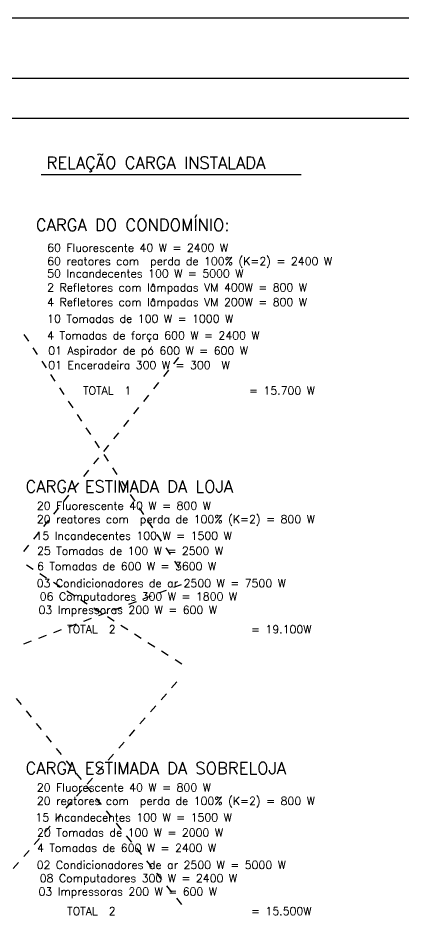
# Model space of a CAD drawing. Extents: x 44 to 87.6, y -168.1 to -136.9.
# Drawn here: x 68.6 to 73.41, y -148.12 to -136.92 of the extents above; entities that cross this region are included whole.
import ezdxf

# ---------------------------------------------------------------- set-up
doc = ezdxf.new("R2010")
doc.units = 0
doc.header["$LTSCALE"] = 0.4
doc.header["$MEASUREMENT"] = 0
doc.linetypes.add('DOT2', pattern=[0.125, 0, -0.125])
doc.layers.get('0').update_dxf_attribs({"linetype": 'CONTINUOUS'})
for name, color, linetype in [('FORMATO', 2, 'CONTINUOUS'), ('NOTAS', 3, 'CONTINUOUS'), ('PTS-LUZ-COTAS', 2, 'DOT2'), ('TEXT_MEDICAO', 2, 'CONTINUOUS'), ('TITULOS', 6, 'CONTINUOUS')]:
    doc.layers.add(name, color=color, linetype=linetype)
doc.styles.add('ROMANS', font='romans.shx')

# ---------------------------------------------------------------- blocks, each defined once
blk = doc.blocks.new('A1')
at = {"layer": 'FORMATO', "color": 1}
blk.add_line((-42.8, 30.45), (0.75, 30.45), dxfattribs=at)
at = {"layer": 'FORMATO'}
blk.add_line((-41.3, 29.7), (0, 29.7), dxfattribs=at)
at = {"layer": 'FORMATO', "color": 8}
blk.add_line((-40.8, 29.2), (-0.5, 29.2), dxfattribs=at)
blk = doc.blocks.new('A1_50')
at = {"layer": 'FORMATO'}
blk.add_blockref('A1', (42.8, 0.75), dxfattribs=at)

msp = doc.modelspace()

# ---------------------------------------------------------------- linework, layer by layer
at = {"layer": 'NOTAS', "color": 5}
msp.add_line((68.889, -138.871), (72.134, -138.871), dxfattribs=at)
at = {"layer": 'PTS-LUZ-COTAS'}
for p, q in [((68.675, -140.867), (70.645, -143.836)), ((68.675, -143.579), (70.645, -141.113)), ((70.645, -144.986), (68.675, -143.731)), ((68.675, -144.73), (70.645, -143.987)), ((70.645, -147.987), (68.095, -144.805)), ((68.145, -147.987), (70.645, -145.137))]:
    msp.add_line(p, q, dxfattribs=at)

# ---------------------------------------------------------------- block references
msp.add_blockref('A1_50', (44.016, -168.116))

# ---------------------------------------------------------------- texts
at = {"layer": 'NOTAS', "color": 2, "style": 'ROMANS'}
for s, p in [('25 Tomadas de 100 W = 2500 W', (68.838, -143.62)), ('6 Tomadas de 600 W = 3600 W', (68.838, -143.812)), ('03 Condicionadores de ar 2500 W = 7500 W', (68.834, -144.024)), ('06 Computadores 300 W = 1800 W', (68.872, -144.19)), ('03 Impressoras 200 W = 600 W', (68.857, -144.357)), ('20 Tomadas de 100 W = 2000 W', (68.838, -147.138)), ('4 Tomadas de 600 W = 2400 W', (68.838, -147.33)), ('02 Condicionadores de ar 2500 W = 5000 W', (68.834, -147.542)), ('08 Computadores 300 W = 2400 W', (68.872, -147.708)), ('03 Impressoras 200 W = 600 W', (68.857, -147.875))]:
    msp.add_text(s, height=0.1, dxfattribs=at).set_placement(p)
at = {"layer": 'NOTAS', "color": 5, "style": 'ROMANS'}
for s, p in [('      TOTAL  2                      = 19.100W', (68.767, -144.6)), ('      TOTAL  2                      = 15.500W', (68.767, -148.118))]:
    msp.add_text(s, height=0.1, dxfattribs=at).set_placement(p)
at = {"layer": 'TEXT_MEDICAO', "style": 'ROMANS'}
for s, p in [('60 Fluorescente 40 W = 2400 W', (68.965, -139.835)), ('60 reatores com  perda de 100% (K=2) = 2400 W', (68.965, -140.003)), ('50 Incandecentes 100 W = 5000 W', (68.965, -140.157)), ('2 Refletores com lâmpadas VM 400W = 800 W', (68.965, -140.331)), ('4 Refletores com lâmpadas VM 200W = 800 W', (68.965, -140.514)), ('10 Tomadas de 100 W = 1000 W', (68.965, -140.721)), ('4 Tomadas de força 600 W = 2400 W', (68.965, -140.93)), ('01 Aspirador de pó 600 W = 600 W', (68.978, -141.12)), ('01 Enceradeira 300 W = 300  W', (68.978, -141.301)), ('20 Fluorescente 40 W = 800 W', (68.836, -143.057)), ('20 reatores com  perda de 100% (K=2) = 800 W', (68.836, -143.225)), ('15 Incandecentes 100 W = 1500 W', (68.819, -143.431)), ('20 Fluorescente 40 W = 800 W', (68.836, -146.575)), ('20 reatores com  perda de 100% (K=2) = 800 W', (68.836, -146.743)), ('15 Incandecentes 100 W = 1500 W', (68.819, -146.949))]:
    msp.add_text(s, height=0.1, dxfattribs=at).set_placement(p)
at = {"layer": 'TEXT_MEDICAO', "color": 5, "style": 'ROMANS'}
msp.add_text('      TOTAL  1                   = 15.700 W', height=0.1, dxfattribs=at).set_placement((68.965, -141.619))
at = {"layer": 'TITULOS', "color": 5, "style": 'ROMANS'}
msp.add_text('RELAÇÃO CARGA INSTALADA', height=0.15, dxfattribs=at).set_placement((68.956, -138.798))
at = {"layer": 'TITULOS', "color": 4, "style": 'ROMANS'}
for s, p in [('CARGA DO CONDOMÍNIO:', (68.823, -139.576)), ('CARGA ESTIMADA DA LOJA', (68.694, -142.841)), ('CARGA ESTIMADA DA SOBRELOJA', (68.694, -146.359))]:
    msp.add_text(s, height=0.15, dxfattribs=at).set_placement(p)

doc.saveas('drawing.dxf')
